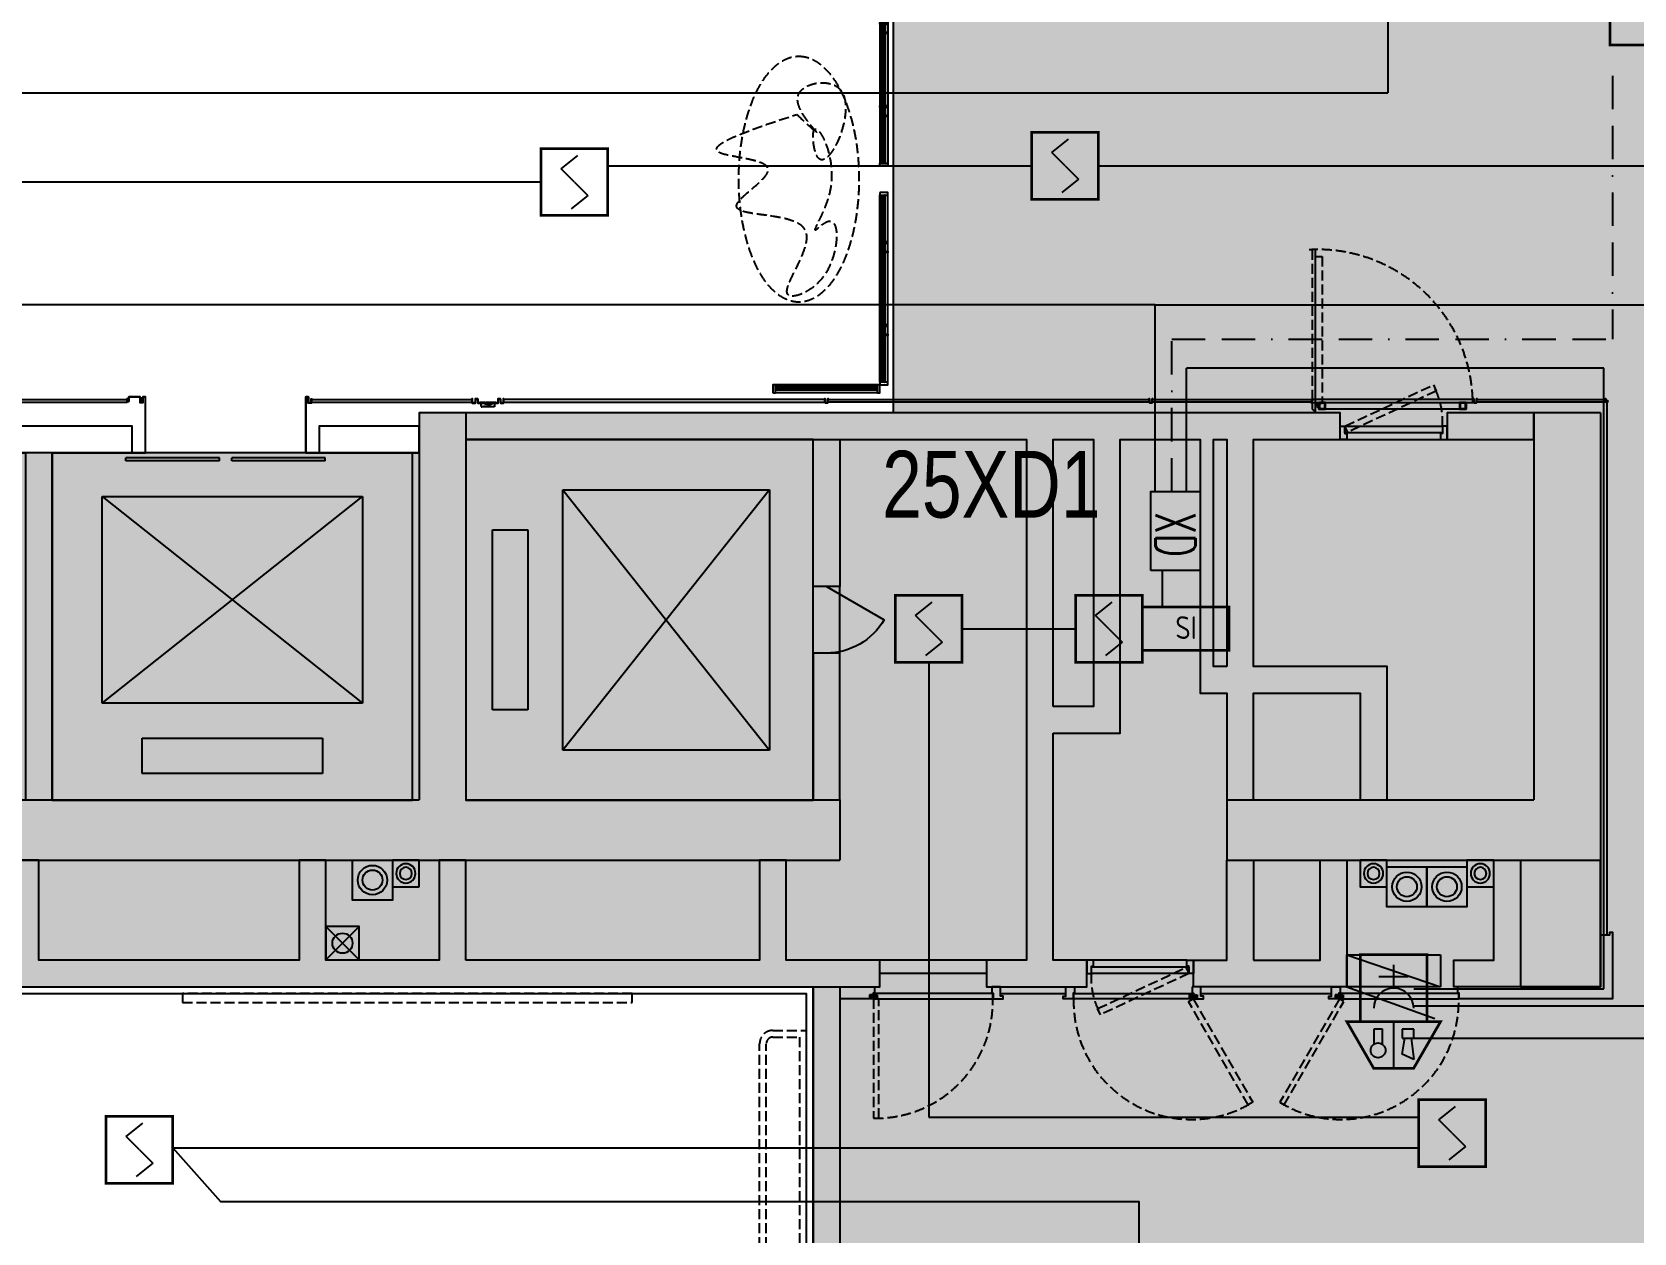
# Model space of a CAD drawing. Extents: x -284868 to 304789, y -137694 to 137894.
# Drawn here: x 205338 to 217338, y -105532 to -96536 of the extents above; entities that cross this region are included whole.
import ezdxf
from ezdxf.enums import TextEntityAlignment as Align

# ---------------------------------------------------------------- set-up
doc = ezdxf.new("R2010")
doc.units = 0
doc.set_wipeout_variables(frame=1)
doc.linetypes.add('BORDER2', pattern=[0.875, 0.25, -0.125, 0.25, -0.125, 0, -0.125])
doc.linetypes.add('DASH', pattern=[0.35, 0.25, -0.1])
doc.layers.get('0').update_dxf_attribs({"linetype": 'CONTINUOUS'})
for name, color, linetype in [('0-墙', 4, 'CONTINUOUS'), ('0-建筑柱体', 251, 'CONTINUOUS'), ('0-消防栓(给排水)', 9, 'CONTINUOUS'), ('0-电梯', 3, 'CONTINUOUS'), ('0-非设计区域', 251, 'CONTINUOUS'), ('00-电气文字', 6, 'CONTINUOUS'), ('E-FIRE-CIRC', 120, 'CONTINUOUS'), ('E-FIRE-EQPM', 3, 'CONTINUOUS'), ('EQUIP-消防', 3, 'CONTINUOUS'), ('EQUIP-隔离模块', 241, 'CONTINUOUS'), ('P-完成面', 42, 'CONTINUOUS'), ('P-平面家具', 3, 'CONTINUOUS'), ('P-门扇', 6, 'CONTINUOUS'), ('WIRE-消防电源', 2, 'TG_D'), ('WIRE-照明', 130, 'CONTINUOUS'), ('WIRE-电话插孔', 120, 'BORDER2'), ('塔楼平面图$0$EQUIP-消防', 3, 'CONTINUOUS'), ('塔楼平面图$0$EQUIP_消火栓', 7, 'CONTINUOUS')]:
    doc.layers.add(name, color=color, linetype=linetype)
doc.layers.get('塔楼平面图$0$EQUIP_消火栓').off()
doc.styles.add('_TEL_ATTDEF', font='GBENOR', dxfattribs={"width": 0.8, "height": 3, "bigfont": 'GBCBIG'})
doc.styles.add('_TEL_DIM', font='SIMPLEX', dxfattribs={"width": 0.8, "height": 3.5, "bigfont": 'HZTXT'})
doc.styles.add('haiwens', font='haiwenrs.shx', dxfattribs={"width": 0.8, "height": 450, "bigfont": 'haiwenhz.shx'})
doc.styles.get("Standard").update_dxf_attribs({"font": 'GBENOR', "bigfont": 'GBCBIG'})
doc.styles.add('TG_LINETYPE', font='SIMPLEX', dxfattribs={"width": 0.8, "height": 3, "bigfont": 'HZTXT'})
doc.styles.add('塔楼平面图$0$Standard', font='gbenor.shx', dxfattribs={"bigfont": 'gbcbig.shx'})
doc.linetypes.add('FENCELINE2', pattern='A,6.35,-2.54,[132,ltypeshp.shx,S=2.54,R=0,X=-2.54,Y=0],-2.54,25.4', length=36.83)
doc.linetypes.add('TG_D', pattern='A,2,-0.3,["D",TG_LINETYPE,S=0.1,R=0,X=-0.23,Y=-0.15],0', length=2.3)

# ---------------------------------------------------------------- blocks, each defined once
blk = doc.blocks.new('213r5467')
for p, q in [((-90909, -260063), (-90909, -260326)), ((-89559, -260063), (-90909, -260063)), ((-89559, -260326), (-89559, -260063)), ((-90909, -260326), (-89559, -260326)), ((-91209, -260588), (-91209, -262138)), ((-89259, -260588), (-91209, -260588)), ((-91209, -260588), (-89259, -262138)), ((-91209, -262138), (-89259, -260588)), ((-89259, -262138), (-89259, -260588)), ((-91209, -262138), (-89259, -262138))]:
    blk.add_line(p, q)
blk.add_lwpolyline([(-88884, -262463), (-91584, -262463), (-91584, -259863), (-88884, -259863), (-88884, -262463)])
blk = doc.blocks.new('sgASGHHHH')
for points in [[(-102996, -917724), (-102996, -920624), (-102879, -920774), (-102646, -920624), (-102646, -917724)], [(-94646, -917724), (-94646, -920624), (-94146, -921074), (-94146, -917724)], [(-108646, -920624), (-109046, -921074), (-102996, -921074), (-102879, -920774), (-102996, -920624)], [(-102879, -920774), (-102996, -921074), (-99846, -921074), (-99846, -920624), (-102646, -920624)], [(-96946, -921074), (-94146, -921074), (-94646, -920624), (-96946, -920624)]]:
    blk.add_hatch(color=256).paths.add_polyline_path(points)
at = {"color": 4}
for p, q in [((-102996, -917724), (-102996, -920624)), ((-102646, -917724), (-102996, -917724)), ((-102646, -917724), (-102646, -920624)), ((-94646, -917724), (-94646, -920624)), ((-94146, -917724), (-94646, -917724)), ((-94146, -917724), (-94146, -921074)), ((-108646, -920624), (-102996, -920624)), ((-102646, -920624), (-99846, -920624)), ((-99846, -920624), (-99846, -921074)), ((-96946, -920624), (-94646, -920624)), ((-96946, -920624), (-96946, -921074)), ((-109046, -921074), (-102996, -921074)), ((-102996, -921074), (-99846, -921074)), ((-96946, -921074), (-94146, -921074))]:
    blk.add_line(p, q, dxfattribs=at)
blk = doc.blocks.new('A$C10332E08')
for p, q in [((250, 0), (0, 250)), ((250, 250), (0, 0))]:
    blk.add_line(p, q)
blk.add_lwpolyline([(0, 250), (250, 250), (250, 0), (0, 0)], close=True)
blk = doc.blocks.new('A$C2AC726D9')
blk.add_circle((16125, -36725), 75)
at = {"xscale": -1, "rotation": 90}
blk.add_blockref('A$C10332E08', (16250, -36600), dxfattribs=at)
blk = doc.blocks.new('A$C5B4E3DF6')
for p, q in [((0, 240), (-659, 477)), ((-700, 0), (-700, 240)), ((0, 0), (-700, 240)), ((-700, 240), (0, 240)), ((0, 240), (0, 0)), ((0, 0), (-700, 0))]:
    blk.add_line(p, q)
for points in [[(-700, 240), (-541, 498), (-398, 240)], [(-398, 240), (-239, 498), (-96, 240)], [(-700, 0), (-700, 240), (0, 0)]]:
    blk.add_solid(points)
blk = doc.blocks.new('A$C2E9C7AB1')
blk.add_lwpolyline([(-200, 0), (0, 0), (0, -200), (-200, -200)], close=True)
for radius in [72.3, 45.5]:
    blk.add_circle((-100, -100), radius)
blk = doc.blocks.new('A$C1A2309B7')
blk.add_lwpolyline([(-300, 0), (0, 0), (0, -300), (-300, -300)], close=True)
for radius in [110, 75]:
    blk.add_circle((-150, -150), radius)
blk = doc.blocks.new('A$C3F6147FC')
for p in [(5850, -3250), (13599, -3300), (13899, -3300)]:
    blk.add_blockref('A$C1A2309B7', p)
at = {"xscale": -1, "rotation": 270}
for p in [(6050, -3250), (13299, -3250), (14099, -3250)]:
    blk.add_blockref('A$C2E9C7AB1', p, dxfattribs=at)
at = {"rotation": 180}
blk.add_blockref('A$C5B4E3DF6', (13000, -3960), dxfattribs=at)
blk = doc.blocks.new('$DorLib2D$00000228')
at = {"color": 0}
blk.add_line((0.5, 0), (0, 0.866), dxfattribs=at)
blk.add_arc((0.5, 0), 1, 120, 180, dxfattribs=at)
blk = doc.blocks.new('$DORLIB2D$00000127')
at = {"color": 0}
for points in [[(-0.5333, 0.7949), (-0.5333, 0.6904)], [(-0.0333, 0.7949), (-0.5333, 0.7949)], [(-0.0333, 0.7949), (-0.0333, 0.6904)], [(0.5333, 0.7949), (0.0333, 0.7949)], [(0.0333, 0.7949), (0.0333, 0.6904)], [(0.5333, 0.7949), (0.5333, 0.6904)], [(-0.0333, 0.6904), (-0.5333, 0.6904)], [(0.5333, 0.6904), (0.0333, 0.6904)], [(0.5, 0.5), (-0.5, 0.5)]]:
    blk.add_lwpolyline(points, dxfattribs=at)
blk = doc.blocks.new('A$C611527F21')
h = blk.add_hatch(color=7)
h.dxf.hatch_style = 1
h.set_gradient(color1=(255, 255, 255), color2=(255, 255, 0), tint=1, name='CYLINDER')
h.paths.add_polyline_path([(1340, -405), (1340, -380), (1320, -380), (1320, -406), (1325, -410), (1335, -410)])
for points in [[(60, -375), (60, -405), (55, -405), (55, -400), (56, -400), (56, -404), (58, -404), (58, -373), (81, -373), (81, -419), (99, -419), (99, 0), (0, 0), (0, 1), (100, 1), (100, -420), (80, -420), (80, -375), (60, -375)], [(1438, -400), (1438, -404), (1436, -404), (1436, -384), (1424, -384), (1424, -419), (1342, -419), (1342, -378), (1319, -378), (1319, -419), (1302, -419), (1302, 0), (1400, 0), (1400, 1), (1300, 1), (1300, -420), (1320, -420), (1320, -380), (1340, -380), (1340, -420), (1425, -420), (1425, -385), (1435, -385), (1435, -405), (1440, -405), (1440, -400), (1438, -400)]]:
    blk.add_lwpolyline(points)
blk.add_lwpolyline([(1340, -405), (1340, -380), (1320, -380), (1320, -406), (1325, -410), (1335, -410)], close=True)
blk = doc.blocks.new('A$C6C5C068E')
h = blk.add_hatch()
h.set_pattern_fill('ANSI32', color=256, scale=0.2, style=0)
h.set_pattern_definition([(45, (506565838.6591, 131390591.2148), (-1.3470384181604, 1.3470384181604), []), (45, (506565839.5572, 131390591.2148), (-1.3470384181604, 1.3470384181604), [])])
h.paths.add_polyline_path([(11, 11), (-4, 11), (-4, 14), (0, 14), (0, 15), (-5, 15), (-5, 10), (10, 10), (10, -5), (15, -5), (15, 0), (14, 0), (14, -4), (11, -4)])
blk.add_lwpolyline([(11, 11), (-4, 11), (-4, 14), (0, 14), (0, 15), (-5, 15), (-5, 10), (10, 10), (10, -5), (15, -5), (15, 0), (14, 0), (14, -4), (11, -4)], close=True)
blk = doc.blocks.new('A$C7A304ED9')
at = {"linetype": 'DASH', "ltscale": 0.1}
for p, q in [((-50, 28), (50, -2)), ((50, 28), (-50, -2))]:
    blk.add_line(p, q, dxfattribs=at)
blk.add_lwpolyline([(120, -26), (120, -32), (115, -32), (115, -2), (95, -2), (95, -32), (75, -32), (75, -2), (-75, -2), (-75, -32), (-95, -32), (-95, -2), (-115, -2), (-115, -32), (-120, -32), (-120, -26), (-119, -26), (-119, -30), (-117, -30), (-117, 0), (-93, 0), (-93, -30), (-76, -30), (-76, 0), (76, 0), (76, -30), (93, -30), (93, 0), (116, 0), (116, -30), (118, -30), (118, -26), (120, -26)])
for points in [[(-50, -2), (50, -2), (50, 28), (-50, 28)], [(-60, -6), (60, -6), (60, -2), (-60, -2)]]:
    blk.add_lwpolyline(points, close=True, dxfattribs=at)
blk = doc.blocks.new('A$C4A657766')
h = blk.add_hatch()
h.set_pattern_fill('ANSI32', color=256, scale=0.2, style=0)
h.set_pattern_definition([(45, (-14.9999, -5), (-1.34704, 1.34704), []), (45, (-14.1019, -5), (-1.34704, 1.34704), [])])
h.paths.add_polyline_path([(-11, 26), (-11, -4), (-13, -4), (-13, 0), (-15, 0), (-15, -5), (-10, -5), (-10, 25), (10, 25), (10, -5), (15, -5), (15, 0), (13, 0), (13, -4), (11, -4), (11, 26)])
blk.add_lwpolyline([(-11, 26), (-11, -4), (-13, -4), (-13, 0), (-15, 0), (-15, -5), (-10, -5), (-10, 25), (10, 25), (10, -5), (15, -5), (15, 0), (13, 0), (13, -4), (11, -4), (11, 26), (-11, 26)])
blk = doc.blocks.new('A$C67A6433D')
at = {"linetype": 'DASH', "ltscale": 0.03}
blk.add_wipeout([(31, 0), (-28, 0), (-28, 26), (31, 26)], dxfattribs=at)
for p, q in [((-26, 20), (-23, 19)), ((-25, 13), (-19, 4)), ((-21, 19), (-9, 16)), ((-20, 2), (-20, 0)), ((-19, 13), (-12, 3)), ((-18, 11), (-7, 9)), ((-16, 8), (-6, 8)), ((-16, 3), (0, 3)), ((-13, 24), (-13, 26)), ((-12, 23), (-12, 25)), ((-12, 25), (0, 25)), ((-9, 16), (-9, 21)), ((-9, 12), (-9, 21)), ((-1, 4), (-8, 10)), ((-2, 19), (-4, 14)), ((0, 9), (-3, 12)), ((30, 26), (3, 26)), ((15, 25), (3, 25)), ((3, 9), (6, 12)), ((19, 3), (3, 3)), ((4, 4), (11, 10)), ((5, 19), (7, 14)), ((19, 8), (9, 8)), ((12, 12), (12, 21)), ((23, 19), (12, 16)), ((21, 11), (12, 10)), ((22, 13), (14, 3)), ((15, 23), (15, 25)), ((16, 24), (16, 26)), ((28, 13), (21, 4)), ((23, 2), (23, 0)), ((28, 20), (25, 19))]:
    blk.add_line(p, q, dxfattribs=at)
for points in [[(0, 10), (0, 26), (-28, 26), (-28, 0), (0, 0), (0, 3)], [(3, 10), (3, 26), (31, 26), (31, 0), (3, 0), (3, 3)]]:
    blk.add_lwpolyline(points, dxfattribs=at)
for points in [[(-13, 24), (-13, 24), (-26, 24, 0.414214), (-27, 23), (-27, 2, 0.414214), (-26, 2), (-20, 2)], [(-12, 23), (-25, 23, 0.414214), (-26, 23), (-26, 17)], [(-26, 14), (-26, 5, 0.414214), (-25, 4), (-19, 4)], [(15, 23), (28, 23, -0.414214), (28, 23), (28, 17)], [(16, 24), (16, 24), (28, 24, -0.414214), (29, 23), (29, 2, -0.414214), (28, 2), (23, 2)], [(28, 14), (28, 5, -0.414214), (28, 4), (21, 4)]]:
    blk.add_lwpolyline(points, format="xyb", dxfattribs=at)
for centre in [(-22, 15), (-5, 21), (2, 6), (8, 21), (25, 15)]:
    blk.add_circle(centre, 1.99, dxfattribs=at)
for centre, radius, start, end in [((-22, 15), 3.58, 338.8563, 221.961), ((-18, 14), 1.59, 158.8563, 216.0245), ((-16, 6), 3.58, 211.8213, 270), ((-5, 21), 3.58, 334.8452, 179.1262), ((-7, 12), 1.99, 178.2525, 238.2672), ((-2, 13), 1.99, 160.8929, 232.1139), ((2, 6), 3.58, 213.0316, 326.9684), ((2, 6), 3.58, 72.8656, 107.1344), ((8, 21), 3.58, 0.8738, 205.1548), ((5, 13), 1.99, 307.8861, 19.1071), ((10, 12), 1.99, 301.7328, 1.7475), ((12, 11), 1.59, 222.3386, 280.5758), ((19, 6), 3.58, 270, 328.1787), ((25, 15), 3.58, 318.039, 201.1437), ((20, 14), 1.59, 323.9755, 21.1437)]:
    blk.add_arc(centre, radius, start, end, dxfattribs=at)
blk = doc.blocks.new('A$C250F1CE2')
at = {"color": 251, "linetype": 'DASH', "ltscale": 300}
blk.add_lwpolyline([(35, 100), (697, 409), (718, 363), (56, 55)], close=True, dxfattribs=at)
for points in [[(0, 100), (35, 100), (35, 45), (50, 45), (50, 0), (0, 0), (0, 100)], [(800, 100), (765, 100), (765, 45), (750, 45), (750, 0), (800, 0), (800, 100)]]:
    blk.add_lwpolyline(points)
blk.add_lwpolyline([(35, 100), (765, 100), (765, 50), (35, 50)], close=True)
blk.add_arc((223, 139), 543, 355.8662, 27.0076, dxfattribs=at)
blk = doc.blocks.new('A$C8b6fb238')
at = {"layer": 'P-平面家具', "ltscale": 300}
for points in [[(0, 1440), (0, 1420), (60, 1420), (60, 1440)], [(0, 1060), (0, 1070), (20, 1070), (20, 1060)], [(0, 1000), (0, 990), (20, 990), (20, 1000)], [(60, 1060), (60, 1070), (40, 1070), (40, 1060)], [(60, 1000), (60, 990), (40, 990), (40, 1000)], [(0, 440), (0, 450), (20, 450), (20, 440)], [(0, 380), (0, 370), (20, 370), (20, 380)], [(60, 440), (60, 450), (40, 450), (40, 440)], [(60, 380), (60, 370), (40, 370), (40, 380)], [(-800, -60), (-780, -60), (-780, 0), (-800, 0)], [(-20, -60), (0, -60), (0, 0), (-20, 0)], [(0, 20), (0, 0), (60, 0), (60, 20)]]:
    blk.add_lwpolyline(points, close=True, dxfattribs=at)
at = {"layer": 'P-平面家具', "color": 8, "ltscale": 300}
for points in [[(0, 20), (0, 1420)], [(60, 20), (60, 1420)], [(-20, 0), (-780, 0)], [(-20, -60), (-780, -60)]]:
    blk.add_lwpolyline(points, dxfattribs=at)
at = {"layer": 'P-平面家具', "color": 6, "linetype": 'FENCELINE2', "ltscale": 3}
for points in [[(10, 20), (10, 1420)], [(-780, -10), (-20, -10)]]:
    blk.add_lwpolyline(points, dxfattribs=at)
at = {"layer": 'P-平面家具', "color": 5, "ltscale": 300}
for points in [[(25, 1420), (25, 20), (21, 20), (20, 21), (20, 1419), (21, 1420)], [(35, 1420), (35, 20), (39, 20), (40, 21), (40, 1419), (39, 1420)], [(-780, -25), (-20, -25), (-20, -21), (-21, -20), (-779, -20), (-780, -21)], [(-780, -35), (-20, -35), (-20, -39), (-21, -40), (-779, -40), (-780, -39)]]:
    blk.add_lwpolyline(points, close=True, dxfattribs=at)
blk = doc.blocks.new('$equip$00002649')
for p, q in [((-0.5, 0.5), (-0.5, -0.5)), ((0.5, 0.5), (-0.5, 0.5)), ((0.5, -0.5), (0.5, 0.5)), ((-0.2, 0.2), (0.05, 0.4)), ((0, 0), (-0.2, 0.2)), ((0, 0), (0.2, -0.2)), ((0.2, -0.2), (-0.05, -0.4)), ((-0.5, -0.5), (0.5, -0.5))]:
    blk.add_line(p, q)
at = {"const_width": 0.04}
blk.add_lwpolyline([(-0.5, 0.5), (0.5, 0.5), (0.5, -0.5), (-0.5, -0.5), (-0.5, 0.5), (0.5, 0.5)], dxfattribs=at)
for p in [(0, 0.5), (-0.5, 0), (0.5, 0), (0, -0.5)]:
    blk.add_point(p)
at = {"color": 7, "flags": 1}
for tag, height, p in [('A', 0.00002, (0, 0)), ('B', 0.4, (0.762, -0.208))]:
    blk.add_attdef(tag, text='', height=height, dxfattribs=at).set_placement(p, align=Align.MIDDLE_CENTER)
blk = doc.blocks.new('消防接线箱')
at = {"layer": 'EQUIP-消防', "elevation": 0}
blk.add_lwpolyline([(165346, 154187), (165938, 154187), (165938, 153817), (165346, 153817)], close=True, dxfattribs=at)
at = {"layer": 'EQUIP-消防', "style": '_TEL_DIM', "width": 0.64}
blk.add_text('XD', height=300, rotation=180, dxfattribs=at).set_placement((165786, 154152))
blk = doc.blocks.new('$equip$00002776')
for p, q in [((0.65, 0.65), (-0.65, 0.65)), ((-0.65, 0.65), (-0.65, 0)), ((0.65, 0), (0.65, 0.65)), ((-0.65, 0), (0.65, 0))]:
    blk.add_line(p, q)
at = {"const_width": 0.04}
blk.add_lwpolyline([(-0.65, 0.65), (-0.65, 0), (0.65, 0), (0.65, 0.65), (-0.65, 0.65), (-0.65, 0)], dxfattribs=at)
for p in [(0, 0.65), (-0.65, 0.325), (0.65, 0.325), (0, 0)]:
    blk.add_point(p)
at = {"color": 7}
blk.add_attdef('$TEXT$', text='', height=0.4, dxfattribs=at).set_placement((0.006, 0.343), align=Align.MIDDLE_CENTER)
at = {"color": 7, "flags": 1}
for tag, p in [('B', (0.905, 0.246)), ('A', (0, 0))]:
    blk.add_attdef(tag, text='', height=0.4, dxfattribs=at).set_placement(p, align=Align.MIDDLE_CENTER)
blk = doc.blocks.new('塔楼平面图$0$$equip$00002656')
for p, q in [((-0.5, 1), (-0.5, 0)), ((0.5, 1), (-0.5, 1)), ((0.5, 0), (0.5, 1)), ((0, 0.5), (0, 0.15)), ((-0.219, 0.331), (0.222, 0.331)), ((-0.5, 0), (0.5, 0))]:
    blk.add_line(p, q)
at = {"const_width": 0.04}
blk.add_lwpolyline([(-0.5, 1), (0.5, 1), (0.5, 0), (-0.5, 0), (-0.5, 1), (0.5, 1)], dxfattribs=at)
blk.add_arc((0, 0.8), 0.3, 180, 0)
for p in [(0, 1), (-0.5, 0.5), (0.5, 0.5), (0, 0)]:
    blk.add_point(p)
at = {"color": 7, "style": '塔楼平面图$0$Standard', "flags": 1}
for tag, height, p in [('B', 0.4, (0.762, 0.292)), ('A', 0.00002, (0, 0))]:
    blk.add_attdef(tag, text='', height=height, dxfattribs=at).set_placement(p, align=Align.MIDDLE_CENTER)
blk = doc.blocks.new('塔楼平面图$0$$equip$00002679')
for p, q in [((-0.3, 0.699), (-0.703, 0)), ((-0.264, 0.249), (-0.304, 0.569)), ((-0.304, 0.569), (-0.128, 0.489)), ((0.3, 0.699), (-0.3, 0.699)), ((0.3, 0.699), (-0.3, 0.699)), ((-0.128, 0.489), (-0.168, 0.249)), ((0, 0.699), (0, 0)), ((0.703, 0), (0.3, 0.699)), ((-0.304, 0.249), (-0.304, 0.113)), ((-0.128, 0.249), (-0.304, 0.249)), ((-0.128, 0.113), (-0.128, 0.249)), ((0.174, 0.11), (0.174, 0.338)), ((0.294, 0.338), (0.294, 0.11)), ((-0.703, 0), (0.703, 0)), ((-0.304, 0.113), (-0.128, 0.113)), ((0.294, 0.11), (0.174, 0.11))]:
    blk.add_line(p, q)
at = {"const_width": 0.04}
for points in [[(-0.299, 0.699), (0.301, 0.699), (0.703, 0), (-0.702, 0), (-0.299, 0.699), (0.301, 0.699)], [(-0.3, 0.699), (0.3, 0.699), (0.703, 0), (-0.703, 0), (-0.3, 0.699), (0.3, 0.699)]]:
    blk.add_lwpolyline(points, dxfattribs=at)
blk.add_circle((0.234, 0.43), 0.111)
for p in [(0, 0.699), (-0.501, 0.349), (0.502, 0.349), (0, 0)]:
    blk.add_point(p)
at = {"color": 7, "style": '塔楼平面图$0$Standard', "flags": 1}
for tag, height, p in [('B', 0.4, (0.961, 0.299)), ('A', 0.00002, (0, 0))]:
    blk.add_attdef(tag, text='', height=height, dxfattribs=at).set_placement(p, align=Align.MIDDLE_CENTER)
blk = doc.blocks.new('塔楼平面图$0$A$C5B4E3DF6')
at = {"layer": '塔楼平面图$0$EQUIP-消防', "xscale": 500, "yscale": 500, "zscale": 500}
for name, p in [('塔楼平面图$0$$equip$00002679', (-350, 500)), ('塔楼平面图$0$$equip$00002656', (-350, 0))]:
    blk.add_blockref(name, p, dxfattribs=at)
blk = doc.blocks.new('$equip$00002772')
for p, q in [((0.5, 0.5), (-0.5, 0.5)), ((-0.5, 0.5), (-0.5, -0.5)), ((0.5, -0.5), (0.5, 0.5)), ((-0.5, -0.5), (0.5, -0.5))]:
    blk.add_line(p, q)
at = {"const_width": 0.04}
blk.add_lwpolyline([(-0.5, 0.5), (0.5, 0.5), (0.5, -0.5), (-0.5, -0.5), (-0.5, 0.5), (0.5, 0.5)], dxfattribs=at)
for p in [(0, 0.5), (-0.5, 0), (0.5, 0), (0, -0.5)]:
    blk.add_point(p)
at = {"color": 7}
blk.add_attdef('$TEXT$', text='', height=0.3, dxfattribs=at).set_placement((0.033, 0.02), align=Align.MIDDLE_CENTER)
at = {"color": 7, "flags": 1}
for tag, height, p in [('A', 0.00002, (0, 0)), ('B', 0.4, (0.755, -0.254))]:
    blk.add_attdef(tag, text='', height=height, dxfattribs=at).set_placement(p, align=Align.MIDDLE_CENTER)
blk = doc.blocks.new('A$Ca154d7f9')
at = {"layer": 'E-FIRE-CIRC'}
for p, q in [((12906, -1415), (12906, -4103)), ((10738, -4650), (15113, -4650)), ((11398, -7090), (11398, -6166)), ((14524, -6166), (11398, -6166)), ((14524, -10816), (14524, -6166)), ((11215, -7681), (11215, -7955)), ((9467, -8368), (9467, -11775)), ((13100, -10816), (14524, -10816)), ((13100, -10943), (15231, -10943)), ((9467, -11775), (13138, -11775)), ((3805, -12006), (13138, -12006))]:
    blk.add_line(p, q, dxfattribs=at)
at = {"layer": 'E-FIRE-CIRC', "linetype": 'Continuous'}
for p, q in [((7063, -4650), (10238, -4650)), ((9717, -8118), (10567, -8118))]:
    blk.add_line(p, q, dxfattribs=at)
at = {"layer": 'E-FIRE-CIRC'}
for points in [[(1411, -4522), (1411, -4103), (12906, -4103)], [(6563, -4772), (1661, -4772)]]:
    blk.add_lwpolyline(points, dxfattribs=at)
at = {"layer": 'WIRE-消防电源', "ltscale": 1000}
for p, q in [((11162, -7089), (11162, -5690)), ((11162, -5690), (14835, -5690)), ((13101, -11185), (14835, -11185))]:
    blk.add_line(p, q, dxfattribs=at)
at = {"layer": 'WIRE-电话插孔', "ltscale": 1000}
for p, q in [((14588, -3975), (14588, -5949)), ((11288, -7089), (11288, -5949)), ((11288, -5949), (14588, -5949))]:
    blk.add_line(p, q, dxfattribs=at)
at = {"layer": 'E-FIRE-EQPM'}
ref = blk.add_blockref('$equip$00002772', (14820, -3495), dxfattribs=dict(at, xscale=500, yscale=500, zscale=500))
ref.add_attrib('$TEXT$', 'I/O', dxfattribs={"layer": '0', "color": 7, "height": 150, "style": '_TEL_ATTDEF'}).set_placement((14836, -3485), align=Align.MIDDLE_CENTER)
at = {"layer": 'E-FIRE-EQPM', "xscale": 500, "yscale": 500, "zscale": 500}
for p in [(10488, -4650), (9467, -8118), (10817, -8118), (13388, -11896)]:
    blk.add_blockref('$equip$00002649', p, dxfattribs=at)
at = {"layer": 'EQUIP-消防', "yscale": 1.000001567677833, "rotation": 90}
blk.add_blockref('消防接线箱', (165317, -173027, 0), dxfattribs=at)
at = {"layer": 'EQUIP-隔离模块'}
ref = blk.add_blockref('$equip$00002776', (11392, -8280), dxfattribs=dict(at, xscale=499.9999999999998, yscale=499.9999999999998, zscale=499.9999999999998))
ref.add_attrib('$TEXT$', 'SI', dxfattribs={"layer": '0', "color": 7, "height": 170, "rotation": 0}).set_placement((11395, -8109), align=Align.MIDDLE_CENTER)
at = {"layer": '塔楼平面图$0$EQUIP_消火栓', "rotation": 180}
blk.add_blockref('塔楼平面图$0$A$C5B4E3DF6', (12600, -10560), dxfattribs=at)
at = {"layer": '00-电气文字', "style": 'haiwens', "width": 0.8}
blk.add_text('25XD1', height=500, dxfattribs=at).set_placement((9118, -7285))

msp = doc.modelspace()

# ---------------------------------------------------------------- linework, layer by layer
at = {"layer": '0-墙'}
for points in [[(212988, -101788), (213488, -101788), (213488, -99588), (214088, -99588), (214088, -101488), (214288, -101488), (214288, -102288), (214488, -102288), (214488, -101488), (215288, -101488), (215288, -102288), (215488, -102288), (215488, -101288), (214488, -101288), (214488, -99588), (215138, -99588), (215138, -99388), (208588, -99388), (208588, -99588), (212788, -99588), (212788, -103488), (212488, -103488), (212488, -103688), (213238, -103688), (213238, -103488), (212988, -103488), (212988, -101788)], [(205488, -99688), (206088, -99688), (206088, -99488), (204688, -99488), (204688, -99688), (205288, -99688), (205288, -102288), (205488, -102288), (205488, -99688)], [(212988, -101588), (212988, -99588), (213288, -99588), (213288, -101588), (212988, -101588)], [(202188, -103688), (211688, -103688), (211688, -103488), (210988, -103488), (210988, -102738), (210788, -102738), (210788, -103488), (208588, -103488)], [(208588, -103488), (208588, -102738), (208388, -102738), (208388, -103488), (207538, -103488), (207538, -102738), (207338, -102738), (207338, -103488), (205388, -103488), (205388, -102738), (205188, -102738)]]:
    msp.add_lwpolyline(points, dxfattribs=at)
for points in [[(215938, -99588), (216588, -99588), (216588, -99388), (215938, -99388)], [(208238, -99488), (207488, -99488), (207488, -99688), (208238, -99688)], [(211188, -100688), (211188, -99588), (211388, -99588), (211388, -100688)], [(214288, -101288), (214188, -101288), (214188, -99588), (214288, -99588)], [(211188, -101188), (211188, -102288), (211388, -102288), (211388, -101188)], [(214488, -103488), (214988, -103488), (214988, -102738), (215188, -102738), (215188, -103688), (214038, -103688), (214038, -103488), (214288, -103488), (214288, -102738), (214488, -102738)], [(216488, -102738), (216488, -103688), (215988, -103688), (215988, -103488), (216288, -103488), (216288, -102738)]]:
    msp.add_lwpolyline(points, close=True, dxfattribs=at)
at = {"layer": '0-墙', "ltscale": 3}
msp.add_lwpolyline([(211188, -106368), (211188, -103688), (211388, -103688), (211388, -106168), (214688, -106168), (214688, -106368), (211188, -106368)], dxfattribs=at)
at = {"layer": '0-墙', "color": 251}
for points in [[(205388, -103488), (205388, -102738), (205617, -102910), (207338, -102738)], [(208588, -103488), (208588, -102738), (208817, -102910), (210788, -102738)], [(214488, -103488), (214488, -102738), (214624, -102856), (214988, -102738)]]:
    msp.add_solid(points, dxfattribs=at)
at = {"layer": 'E-FIRE-CIRC'}
msp.add_lwpolyline([(213631, -107673), (213631, -105299), (206752, -105299), (206392, -104895)], dxfattribs=at)
at = {"layer": 'P-完成面', "color": 251}
for p, q in [((214947, -99328), (214989, -99328)), ((214968, -99307), (214968, -99350))]:
    msp.add_line(p, q, dxfattribs=at)
at = {"layer": 'P-完成面'}
for points in [[(204629, -99288), (206051, -99288), (206051, -99294)], [(204629, -99288), (204629, -99308), (206051, -99308), (206051, -99288)], [(207429, -99288), (208636, -99288), (208636, -99294)], [(207429, -99288), (207429, -99308), (208636, -99308), (208636, -99288)], [(211276, -99288), (208869, -99288)], [(208869, -99288), (208869, -99308), (211276, -99308), (211276, -99288)], [(211299, -99288), (213706, -99288)], [(213706, -99288), (213706, -99308), (211299, -99308), (211299, -99288)], [(213729, -99288), (214933, -99288), (214917, -99308)], [(214917, -99308), (213729, -99308), (213729, -99288)], [(214936, -99288), (214917, -99312), (216130, -99312), (216130, -99288), (214936, -99288)], [(216159, -99288), (217127, -99288)], [(217127, -99288), (217127, -99308), (216159, -99308), (216159, -99288)], [(217138, -103298), (217138, -99300)], [(216488, -103688), (217088, -103688), (217088, -102738)], [(217088, -102738), (217088, -103689), (216488, -103689)], [(217088, -103298), (217158, -103298), (217158, -103278), (217178, -103278), (217178, -103778), (216028, -103778), (216028, -103735), (216018, -103735), (216018, -103688)], [(211648, -103688), (211648, -103735), (211638, -103735), (211638, -103778), (211388, -103778)], [(212528, -103688), (212528, -103735), (212538, -103735), (212538, -103778), (212613, -103778), (212613, -103758), (212593, -103758), (212593, -103688), (212528, -103688)], [(212593, -103738), (213083, -103738)], [(213148, -103688), (213148, -103735), (213138, -103735), (213138, -103778), (213063, -103778), (213063, -103758), (213083, -103758), (213083, -103688), (213148, -103688)]]:
    msp.add_lwpolyline(points, dxfattribs=at)
at = {"layer": 'P-完成面', "color": 251}
for points in [[(214978, -99312), (216080, -99312), (216080, -99362), (214978, -99362)], [(214978, -99362), (215028, -99362), (215028, -99312), (214978, -99312)], [(214983, -99357), (215023, -99357), (215023, -99317), (214983, -99317)], [(216030, -99362), (216080, -99362), (216080, -99312), (216030, -99312)], [(216035, -99357), (216075, -99357), (216075, -99317), (216035, -99317)]]:
    msp.add_lwpolyline(points, close=True, dxfattribs=at)
at = {"layer": 'P-完成面'}
msp.add_lwpolyline([(199573, -103723), (199558, -103723), (199558, -103738), (211138, -103738), (211138, -106118), (210238, -106118), (210238, -107568), (202939, -107568), (202939, -106119), (197438, -106119), (197438, -106469, -0.414239), (197338, -106569), (196959, -106569)], format="xyb", dxfattribs=at)
for points in [[(211641, -103738), (211641, -103778), (212535, -103778), (212535, -103738)], [(214035, -103738), (214035, -103778), (213141, -103778), (213141, -103738)], [(215131, -103738), (215131, -103778), (216025, -103778), (216025, -103738)]]:
    msp.add_lwpolyline(points, close=True, dxfattribs=at)
at = {"layer": 'P-完成面', "color": 251}
msp.add_circle((214968, -99328), 10, dxfattribs=at)
at = {"layer": 'P-平面家具', "linetype": 'DASH', "ltscale": 300}
msp.add_lwpolyline([(209834, -103738), (206464, -103738), (206464, -103804), (209834, -103804)], close=True, dxfattribs=at)
msp.add_lwpolyline([(210888, -104014), (211138, -104014), (211138, -105843), (210888, -105843, -0.414214), (210788, -105743), (210788, -104114, -0.414214)], format="xyb", close=True, dxfattribs=at)
at = {"layer": 'P-平面家具', "color": 251, "linetype": 'DASH', "ltscale": 300}
msp.add_lwpolyline([(210888, -104064), (211088, -104064), (211088, -105793), (210888, -105793, -0.414214), (210838, -105743), (210838, -104114, -0.414214)], format="xyb", close=True, dxfattribs=at)
at = {"layer": 'P-平面家具', "linetype": 'DASH', "ltscale": 300}
msp.add_ellipse((211082, -97638), major_axis=(0, 921), ratio=0.488779, dxfattribs=at)
at = {"layer": 'P-平面家具', "color": 251, "linetype": 'DASH', "ltscale": 300}
msp.add_open_spline([(211065, -97153), (210709, -97271), (210144, -97457), (211093, -97501), (210289, -97965), (211477, -97827), (210791, -98624), (211378, -98417), (211401, -97842), (211121, -98104), (211469, -97651), (211150, -97071), (211235, -97761), (211654, -96807), (210890, -96959), (211330, -97396), (211141, -97223), (211065, -97153)], degree=3, knots=[0, 0, 0, 0, 635.52138, 1007.151782, 1362.327801, 1908.770859, 2409.817054, 2714.48415, 3117.383101, 3203.626509, 3536.991495, 3967.911005, 4167.984854, 4712.669449, 5028.315326, 5331.075201, 5537.258796, 5537.258796, 5537.258796, 5537.258796], dxfattribs=at)
at = {"layer": 'P-门扇'}
for p, q in [((215138, -99588), (215938, -99588)), ((211188, -101188), (211188, -100688)), ((211388, -101188), (211388, -100688))]:
    msp.add_line(p, q, dxfattribs=at)
at = {"layer": 'P-门扇', "color": 251, "linetype": 'DASH', "ltscale": 300}
msp.add_lwpolyline([(214928, -99360), (214952, -99380), (214952, -98166), (214928, -98166), (214928, -99360)], dxfattribs=at)
msp.add_lwpolyline([(214952, -99318), (214952, -98216), (215002, -98216), (215002, -99318)], close=True, dxfattribs=at)
at = {"layer": 'P-门扇'}
for points in [[(212488, -103488), (211688, -103488)], [(213988, -103488), (213288, -103488)], [(212488, -103588), (211688, -103588)]]:
    msp.add_lwpolyline(points, dxfattribs=at)
at = {"layer": 'P-门扇', "color": 251, "linetype": 'DASH', "ltscale": 300}
msp.add_arc((214968, -99328), 1163, 1.9715, 93.1291, dxfattribs=at)
at = {"layer": 'WIRE-消防电源', "ltscale": 1000}
msp.add_lwpolyline([(213750, -98579), (199139, -98579)], dxfattribs=at)

# ---------------------------------------------------------------- block references
at = {"layer": '0-建筑柱体'}
msp.add_blockref('sgASGHHHH', (311234, 818336), dxfattribs=at)
at = {"layer": '0-消防栓(给排水)', "color": 0}
for name, p in [('A$C2AC726D9', (191538, -66636)), ('A$C3F6147FC', (202188, -99488))]:
    msp.add_blockref(name, p, dxfattribs=at)
at = {"layer": '0-电梯', "xscale": -1}
for p, rotation in [((-51275, -191173), 90), ((297072, -362152), 180)]:
    msp.add_blockref('213r5467', p, dxfattribs=dict(at, rotation=rotation))
at = {"layer": 'EQUIP-消防', "ltscale": 3, "xscale": 500, "yscale": 500, "zscale": 500}
for p in [(209401, -97660), (206142, -104909)]:
    msp.add_blockref('$equip$00002649', p, dxfattribs=at)
at = {"layer": 'P-完成面', "rotation": 180}
for name, p in [('A$C611527F21', (207488, -99688)), ('A$C6C5C068E', (217138, -99288))]:
    msp.add_blockref(name, p, dxfattribs=at)
at = {"layer": 'P-完成面', "xscale": -1, "rotation": 180}
for name, p in [('A$C7A304ED9', (208753, -99315)), ('A$C4A657766', (211288, -99288)), ('A$C4A657766', (213718, -99288)), ('A$C4A657766', (216148, -99288))]:
    msp.add_blockref(name, p, dxfattribs=at)
at = {"layer": 'P-平面家具', "color": 1, "ltscale": 3, "xscale": -1, "rotation": 180}
msp.add_blockref('A$C8b6fb238', (211688, -96098), dxfattribs=at)
at = {"layer": 'P-平面家具', "color": 1, "ltscale": 3}
msp.add_blockref('A$C8b6fb238', (211688, -99178), dxfattribs=at)
at = {"layer": 'P-门扇'}
msp.add_blockref('A$C250F1CE2', (215138, -99588), dxfattribs=at)
at = {"layer": 'P-门扇', "xscale": 1400, "yscale": -200, "zscale": 1400}
msp.add_blockref('$DORLIB2D$00000127', (206788, -99588), dxfattribs=at)
at = {"layer": 'P-门扇', "xscale": 500, "yscale": -500, "zscale": 200, "rotation": 89.99999999993084}
msp.add_blockref('$DorLib2D$00000228', (211288, -100938), dxfattribs=at)

# ---------------------------------------------------------------- next in the draw order: block references
at = {"layer": 'P-完成面'}
for p in [(211638, -103773), (215128, -103773)]:
    msp.add_blockref('A$C67A6433D', p, dxfattribs=at)
at = {"layer": 'P-完成面', "extrusion": (0, 0, -1), "zscale": -1}
msp.add_blockref('A$C67A6433D', (-214038, -103773), dxfattribs=at)

# ---------------------------------------------------------------- next in the draw order: hatches: boundary and pattern name
at = {"layer": '0-非设计区域', "ltscale": 3}
h = msp.add_hatch(dxfattribs=at)
h.set_pattern_fill('ANGLE', color=256, scale=100)
h.set_pattern_definition([(0, (-222963.06, 278012.8), (0, 698.5), [508, -190.5]), (90, (-222963.06, 278012.8), (-698.5, 4e-14), [508, -190.5])])
h.paths.add_polyline_path([(202688, -67386), (202688, -75488), (200388, -75488), (200388, -94382), (202188, -94382), (202188, -95588), (211788, -95588), (211788, -99388), (208238, -99388), (208238, -99688), (202188, -99688), (202188, -103688), (211188, -103688), (211188, -106368), (216488, -106368), (216488, -117136), (217338, -117136), (217338, -118589), (228338, -118589), (228338, -65088), (217338, -65088), (217338, -67386), (215838, -67386), (215838, -65088), (203338, -65088), (203338, -67386)])

# ---------------------------------------------------------------- next in the draw order: linework, layer by layer
msp.add_lwpolyline([(211788, -95588), (211788, -99388), (208238, -99388), (208238, -99688), (202188, -99688), (202188, -103688), (211188, -103688), (211188, -106368), (216488, -106368), (216488, -117136), (217338, -117136), (217338, -118589), (228338, -118589), (228338, -65088)], dxfattribs=at)
at = {"layer": 'P-完成面'}
for points in [[(214028, -103688), (214028, -103735), (214038, -103735), (214038, -103778), (214113, -103778), (214113, -103758), (214093, -103758), (214093, -103688), (214028, -103688)], [(214093, -103738), (215073, -103738)], [(215138, -103688), (215138, -103735), (215128, -103735), (215128, -103778), (215053, -103778), (215053, -103758), (215073, -103758), (215073, -103688), (215138, -103688)]]:
    msp.add_lwpolyline(points, dxfattribs=at)
at = {"layer": 'P-门扇', "color": 251, "linetype": 'DASH', "ltscale": 300}
for points in [[(211681, -103778), (211641, -103778), (211641, -104672), (211681, -104672)], [(214000, -103798), (214035, -103778), (214482, -104553), (214447, -104573)], [(215165, -103798), (215131, -103778), (214684, -104553), (214718, -104573)]]:
    msp.add_lwpolyline(points, close=True, dxfattribs=at)
for centre, radius, start, end in [((211661, -103798), 874, 268.6891, 1.3109), ((214023, -103798), 883, 178.7017, 301.2983), ((215142, -103798), 883, 238.7017, 1.2983)]:
    msp.add_arc(centre, radius, start, end, dxfattribs=at)

# ---------------------------------------------------------------- next in the draw order: block references
at = {"layer": 'P-门扇', "rotation": 180}
msp.add_blockref('A$C250F1CE2', (214038, -103488), dxfattribs=at)
at = {"layer": 'WIRE-照明'}
msp.add_blockref('A$Ca154d7f9', (202588, -92888), dxfattribs=at)

doc.saveas('drawing.dxf')
